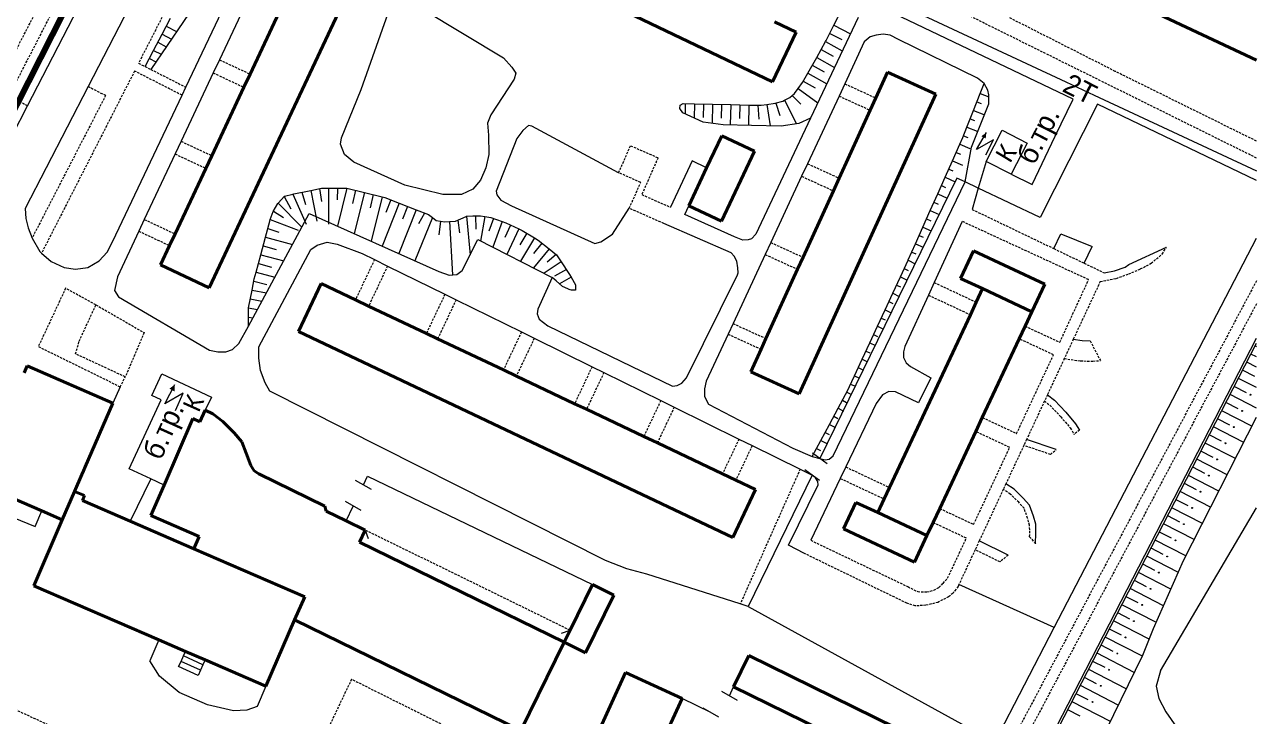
# Model space of a CAD drawing. Extents: x 1000 to 4000, y -5000 to -1000.
# Drawn here: x 2729 to 3000, y -2793.9 to -2641.8 of the extents above; entities that cross this region are included whole.
import ezdxf
from ezdxf.enums import TextEntityAlignment as Align

# ---------------------------------------------------------------- set-up
doc = ezdxf.new("R2010")
doc.units = 0
doc.header["$MEASUREMENT"] = 0
doc.linetypes.add('DASHED', pattern=[0.75, 0.5, -0.25])
for name, color, linetype in [('11', 7, 'CONTINUOUS'), ('16', 7, 'CONTINUOUS'), ('17', 7, 'CONTINUOUS'), ('18', 7, 'CONTINUOUS'), ('19', 7, 'CONTINUOUS'), ('24', 7, 'CONTINUOUS'), ('37', 7, 'CONTINUOUS'), ('40', 7, 'CONTINUOUS'), ('6', 7, 'CONTINUOUS'), ('7', 7, 'CONTINUOUS'), ('границы команд_1', 10, 'CONTINUOUS')]:
    doc.layers.add(name, color=color, linetype=linetype)
doc.styles.get("Standard").update_dxf_attribs({"font": 'txt', "height": 0.2})

msp = doc.modelspace()

# ---------------------------------------------------------------- linework, layer by layer
at = {"layer": '11', "color": 253, "linetype": 'Continuous', "lineweight": 0}
for p, q in [((2965.01, -2659.27), (2952.42, -2684.19)), ((3000, -2676), (2965.01, -2659.27)), ((2934.12, -2675.49), (2903.95, -2737.17)), ((2935.89, -2676.33), (2934.12, -2675.49)), ((2938.81, -2677.72), (2935.89, -2676.33)), ((2952.42, -2684.19), (2938.81, -2677.72)), ((2955.51, -2774.37), (3000, -2688.71)), ((2956.03, -2796.2), (3000, -2710.74)), ((2905.57, -2738.34), (2902.33, -2736)), ((2803.58, -2742.99), (2804.49, -2741.09)), ((2804.49, -2741.09), (2853.93, -2764.88)), ((2902.27, -2740.84), (2888.2, -2769.73)), ((2903.9, -2742.01), (2900.65, -2739.67)), ((2805.31, -2743.99), (2801.84, -2741.99)), ((2803.08, -2748.64), (2799.61, -2746.64)), ((2731.39, -2752.11), (2732.82, -2748.71)), ((2799.78, -2750.89), (2801.34, -2747.64)), ((2726.52, -2750.18), (2731.39, -2752.11)), ((2888.2, -2769.73), (2942.42, -2799.58)), ((2942.42, -2799.58), (2955.51, -2774.37)), ((2758.54, -2777.08), (2756.55, -2781.64)), ((2758.74, -2785.01), (2756.55, -2781.64)), ((2763.02, -2788.65), (2758.74, -2785.01)), ((2782.12, -2787.27), (2780.17, -2791.72)), ((2884.11, -2789.39), (2884.97, -2787.37)), ((2769.26, -2791.38), (2763.02, -2788.65)), ((2879.99, -2793.06), (2873.66, -2789.93)), ((2885.85, -2790.38), (2882.38, -2788.39)), ((2774.97, -2792.68), (2769.26, -2791.38)), ((2777.95, -2792.55), (2774.97, -2792.68)), ((2780.17, -2791.72), (2777.95, -2792.55)), ((2881.73, -2794.06), (2878.26, -2792.07))]:
    msp.add_line(p, q, dxfattribs=at)
at = {"layer": '16', "color": 253, "linetype": 'Continuous', "lineweight": 0}
for p, q in [((2938.42, -2669.18), (2940.59, -2665.49)), ((2940.51, -2671.83), (2944.05, -2664.96)), ((2944.05, -2664.96), (2949.55, -2667.8)), ((2942.13, -2667.1), (2938.42, -2669.18)), ((2940.43, -2670.42), (2942.13, -2667.1)), ((2949.55, -2667.8), (2946.01, -2674.67)), ((2946.01, -2674.67), (2940.51, -2671.83)), ((2756.99, -2723.3), (2759.21, -2718.57)), ((2759.21, -2718.57), (2770.12, -2723.66)), ((2759.91, -2725.14), (2762.09, -2720.91)), ((2763.9, -2722.8), (2759.91, -2725.14)), ((2762.23, -2726.6), (2763.9, -2722.8)), ((2752, -2739.45), (2759.09, -2724.28)), ((2759.09, -2724.28), (2756.99, -2723.3)), ((2770.12, -2723.66), (2768.78, -2726.54)), ((2756.78, -2741.68), (2752, -2739.45)), ((2759.7, -2743.05), (2756.78, -2741.68))]:
    msp.add_line(p, q, dxfattribs=at)
for points in [[(2940.59, -2665.49), (2940.43, -2666.81), (2939.48, -2666.29)], [(2762.09, -2720.91), (2762, -2722.44), (2760.9, -2721.82)]]:
    msp.add_solid(points, dxfattribs=at)
at = {"layer": '18', "color": 253, "linetype": 'Continuous', "lineweight": 0}
for p, q in [((2923.46, -2638.22), (2958.03, -2654.33)), ((2958.03, -2654.33), (2964.26, -2657.24)), ((2964.26, -2657.24), (3000, -2673.91))]:
    msp.add_line(p, q, dxfattribs=at)
at = {"layer": '24', "color": 253, "linetype": 'DASHED', "lineweight": 0}
for p, q in [((2725.55, -2657.51), (2747.44, -2615.12)), ((2769.48, -2620.15), (2754.11, -2650.22)), ((2722.77, -2655.86), (2736.29, -2629.68)), ((3000, -2671.09), (2923.19, -2633.05)), ((2968.94, -2652.03), (2945.56, -2640.18)), ((2771.88, -2649.47), (2778.63, -2652.64)), ((2753.23, -2651.95), (2732.77, -2691.99)), ((2763.66, -2657.28), (2753.23, -2651.95)), ((2754.11, -2650.22), (2755.56, -2650.96)), ((2755.56, -2650.96), (2756.8, -2651.59)), ((2756.8, -2651.59), (2764.49, -2655.52)), ((2770.51, -2652.36), (2777.27, -2655.54)), ((3000, -2667.37), (2968.94, -2652.03)), ((2909.43, -2654.76), (2916.24, -2657.87)), ((2729.67, -2659.63), (2725.55, -2657.51)), ((2746.86, -2657.32), (2730.69, -2688.68)), ((2743.02, -2655.34), (2746.86, -2657.32)), ((2908.17, -2657.45), (2915.01, -2660.57)), ((2763.45, -2667.4), (2770.22, -2670.58)), ((2859.7, -2674.32), (2862.32, -2668.38)), ((2862.32, -2668.38), (2868.36, -2671.04)), ((2762.13, -2670.19), (2768.91, -2673.37)), ((2868.36, -2671.04), (2864.79, -2679.13)), ((2901.24, -2672.34), (2908.2, -2675.52)), ((2864.55, -2676.46), (2859.7, -2674.32)), ((2862.04, -2682.14), (2864.55, -2676.46)), ((2899.95, -2675.11), (2906.93, -2678.3)), ((2864.79, -2679.13), (2871.07, -2681.9)), ((2869.63, -2685.49), (2862.04, -2682.14)), ((2755.36, -2684.6), (2762.14, -2687.78)), ((2937.46, -2682.39), (2955.43, -2691.02)), ((2754.15, -2687.17), (2760.94, -2690.36)), ((2963.08, -2697.84), (2935.28, -2685.04)), ((2893.16, -2689.68), (2900.26, -2692.92)), ((2891.93, -2692.31), (2899.05, -2695.56)), ((2955.43, -2691.02), (2962.09, -2694.22)), ((2976.83, -2694.22), (2979.27, -2692.21)), ((2979.27, -2692.21), (2980.2, -2690.66)), ((2806, -2693.43), (2801.81, -2702.27)), ((2808.87, -2694.85), (2804.7, -2703.64)), ((2962.09, -2694.22), (2966.52, -2696.35)), ((2971.91, -2696.59), (2974.45, -2695.49)), ((2974.45, -2695.49), (2976.83, -2694.22)), ((2929.1, -2698.47), (2938.36, -2702.8)), ((3000, -2698.1), (2945.25, -2801.08)), ((2956.74, -2711.6), (2963.08, -2697.84)), ((2965.63, -2698.26), (2959.71, -2710.95)), ((2965.63, -2698.26), (2969.19, -2697.56)), ((2969.19, -2697.56), (2971.91, -2696.59)), ((2738.04, -2699.74), (2732.07, -2712.54)), ((2744.73, -2703.38), (2738.04, -2699.74)), ((2821.49, -2701.06), (2817.41, -2709.66)), ((2741.03, -2711.37), (2744.73, -2703.38)), ((2744.73, -2703.38), (2755.31, -2709.49)), ((2823.95, -2702.27), (2819.89, -2710.84)), ((2927.82, -2701.24), (2937.07, -2705.56)), ((3000, -2703.17), (2944.93, -2806.75)), ((2884.86, -2707.5), (2892.1, -2710.8)), ((2949.09, -2708.07), (2956.74, -2711.6)), ((2740.25, -2714.16), (2741.03, -2711.37)), ((2755.31, -2709.49), (2751.16, -2719.23)), ((2838.32, -2709.35), (2834.36, -2717.7)), ((2841.14, -2710.74), (2837.2, -2719.05)), ((2883.77, -2709.84), (2891.03, -2713.15)), ((2955.35, -2714.37), (2947.8, -2710.83)), ((2959.71, -2710.95), (2957.73, -2715.2)), ((2963.41, -2711.26), (2965.67, -2715.64)), ((2732.07, -2712.54), (2750.05, -2721.4)), ((2751.16, -2719.23), (2740.25, -2714.16)), ((2947.24, -2731.68), (2955.35, -2714.37)), ((2853.86, -2717), (2850.01, -2725.12)), ((2957.73, -2715.2), (2954.02, -2723.14)), ((2957.73, -2715.2), (2961.28, -2715.71)), ((2961.28, -2715.71), (2964.03, -2715.76)), ((2964.03, -2715.76), (2965.67, -2715.64)), ((2750.05, -2721.4), (2751.16, -2719.23)), ((2856.46, -2718.28), (2852.63, -2726.36)), ((2868.97, -2724.44), (2865.23, -2732.33)), ((2953.38, -2724.52), (2949.42, -2733.01)), ((2954.02, -2723.14), (2953.38, -2724.52)), ((2953.38, -2724.52), (2954.53, -2725.46)), ((2954.53, -2725.46), (2956.95, -2728)), ((2871.93, -2725.9), (2868.21, -2733.75)), ((2939.69, -2728.15), (2947.24, -2731.68)), ((2956.95, -2728), (2959.03, -2730.44)), ((2959.03, -2730.44), (2959.93, -2731.86)), ((2961.09, -2730.92), (2959.93, -2731.86)), ((2886.17, -2732.91), (2882.55, -2740.54)), ((2945.71, -2734.74), (2938.24, -2731.24)), ((2949.42, -2733.01), (2948.82, -2734.3)), ((2889.08, -2734.34), (2885.48, -2741.93)), ((2937.79, -2751.67), (2945.71, -2734.74)), ((2948.82, -2734.3), (2944.89, -2742.73)), ((2954.69, -2736.28), (2948.82, -2734.3)), ((2954.69, -2736.28), (2955.96, -2735.22)), ((2909.66, -2739.04), (2919.28, -2743.55)), ((2899.62, -2739.53), (2886.44, -2769.17)), ((2908.45, -2741.56), (2918.09, -2746.07)), ((2944.3, -2743.97), (2939.02, -2755.3)), ((2944.89, -2742.73), (2944.3, -2743.97)), ((2945.85, -2745.01), (2944.3, -2743.97)), ((2947.7, -2746.8), (2945.85, -2745.01)), ((2948.87, -2748.13), (2947.7, -2746.8)), ((2930.32, -2748.17), (2937.79, -2751.67)), ((2949.66, -2750.3), (2948.87, -2748.13)), ((2936.18, -2754.7), (2928.86, -2751.27)), ((2950.08, -2751.84), (2949.66, -2750.3)), ((2950.14, -2753.58), (2950.08, -2751.84)), ((2901.96, -2755.17), (2923.31, -2765.36)), ((2932.07, -2763.47), (2936.18, -2754.7)), ((2939.02, -2755.3), (2938.11, -2757.25)), ((2950.1, -2754.37), (2950.14, -2753.58)), ((2950.1, -2754.37), (2951.4, -2755.92)), ((2923.12, -2769.01), (2900.57, -2758.07)), ((2938.11, -2757.25), (2934.55, -2764.88)), ((2943.58, -2759.92), (2938.11, -2757.25)), ((2945.39, -2758.41), (2943.58, -2759.92)), ((2931.06, -2764.64), (2932.07, -2763.47)), ((2923.31, -2765.36), (2925.48, -2766.46)), ((2927.49, -2766.53), (2929.05, -2766.14)), ((2929.05, -2766.14), (2930.15, -2765.55)), ((2930.15, -2765.55), (2931.06, -2764.64)), ((2934.35, -2765.31), (2933.25, -2766.8)), ((2934.55, -2764.88), (2934.35, -2765.31)), ((2925.48, -2766.46), (2927.49, -2766.53)), ((2929.94, -2768.81), (2927.28, -2769.46)), ((2932.28, -2767.58), (2929.94, -2768.81)), ((2933.25, -2766.8), (2932.28, -2767.58)), ((2924.94, -2769.59), (2923.12, -2769.01)), ((2927.28, -2769.46), (2924.94, -2769.59)), ((2714.59, -2786.7), (2743.96, -2800.18)), ((2800.93, -2785.74), (2781.29, -2827.12)), ((2823.92, -2797.21), (2800.93, -2785.74))]:
    msp.add_line(p, q, dxfattribs=at)
at = {"layer": '24', "color": 253, "linetype": 'Continuous', "lineweight": 0}
for p, q in [((2729.67, -2659.63), (2751.56, -2617.24)), ((2764.49, -2655.52), (2778.36, -2626.24)), ((2755.78, -2630.59), (2743.02, -2655.34)), ((2778.81, -2634.72), (2771.88, -2649.47)), ((2912.39, -2640.15), (2901.9, -2662.35)), ((2959.65, -2658.17), (2920.2, -2639.28)), ((2916.33, -2644.08), (2915.03, -2644.47)), ((2917.89, -2643.82), (2916.33, -2644.08)), ((2919.45, -2644.08), (2917.89, -2643.82)), ((2921.26, -2644.99), (2919.45, -2644.08)), ((2913.73, -2645.51), (2909.43, -2654.76)), ((2915.03, -2644.47), (2913.73, -2645.51)), ((2938.66, -2653.56), (2921.26, -2644.99)), ((2771.88, -2649.47), (2770.51, -2652.36)), ((2770.51, -2652.36), (2763.45, -2667.4)), ((2909.43, -2654.76), (2908.17, -2657.45)), ((2940.09, -2654.73), (2938.66, -2653.56)), ((2940.87, -2656.16), (2940.09, -2654.73)), ((2743.02, -2655.34), (2729.16, -2682.21)), ((2748.47, -2689.36), (2763.66, -2657.28)), ((2763.66, -2657.28), (2764.49, -2655.52)), ((2908.17, -2657.45), (2901.24, -2672.34)), ((2941.13, -2657.2), (2940.87, -2656.16)), ((2941.13, -2659.15), (2941.13, -2657.2)), ((2713.23, -2691.47), (2729.67, -2659.63)), ((2937.29, -2668.72), (2941.13, -2659.15)), ((2955.75, -2666.31), (2959.65, -2658.17)), ((2901.9, -2662.35), (2889.85, -2687.86)), ((2763.45, -2667.4), (2762.13, -2670.19)), ((2950.67, -2676.91), (2955.75, -2666.31)), ((2762.13, -2670.19), (2755.36, -2684.6)), ((2935.89, -2676.33), (2937.29, -2668.72)), ((2875.86, -2671.71), (2871.07, -2681.9)), ((2879.06, -2673.22), (2875.86, -2671.71)), ((2901.24, -2672.34), (2899.95, -2675.11)), ((2940.51, -2671.83), (2938.81, -2677.72)), ((2899.95, -2675.11), (2893.16, -2689.68)), ((2906.87, -2736.59), (2935.89, -2676.33)), ((2935.89, -2676.33), (2935.89, -2676.33)), ((2946.01, -2674.67), (2950.67, -2676.91)), ((2938.81, -2677.72), (2937.46, -2682.39)), ((2729.16, -2682.21), (2729.32, -2684.36)), ((2874.25, -2683.52), (2875.12, -2681.59)), ((2729.32, -2684.36), (2729.84, -2686.44)), ((2755.36, -2684.6), (2754.15, -2687.17)), ((2778.26, -2708.04), (2791.66, -2683.3)), ((2791.66, -2683.3), (2820.18, -2696.05)), ((2885.17, -2688.44), (2874.25, -2683.52)), ((2729.84, -2686.44), (2730.69, -2688.68)), ((2754.15, -2687.17), (2749.43, -2697.22)), ((2884.43, -2691.97), (2869.63, -2685.49)), ((2935.28, -2685.04), (2929.1, -2698.47)), ((2730.69, -2688.68), (2732.37, -2691.64)), ((2747.17, -2691.83), (2748.47, -2689.36)), ((2791.96, -2691.18), (2793.39, -2690.27)), ((2793.39, -2690.27), (2795.6, -2689.62)), ((2795.6, -2689.62), (2797.81, -2690.01)), ((2797.81, -2690.01), (2803.26, -2692.08)), ((2825.25, -2695.79), (2828.75, -2689.04)), ((2828.75, -2689.04), (2845.11, -2697.35)), ((2886.99, -2689.15), (2885.17, -2688.44)), ((2888.16, -2689.09), (2886.99, -2689.15)), ((2888.94, -2688.89), (2888.16, -2689.09)), ((2889.85, -2687.86), (2888.94, -2688.89)), ((2893.16, -2689.68), (2891.93, -2692.31)), ((2955.43, -2691.02), (2956.98, -2687.79)), ((2956.98, -2687.79), (2963.86, -2690.55)), ((2732.37, -2691.64), (2732.77, -2691.99)), ((2732.77, -2691.99), (2734.9, -2693.85)), ((2745.42, -2693.72), (2747.17, -2691.83)), ((2780.54, -2712.61), (2791.96, -2691.18)), ((2803.26, -2692.08), (2806, -2693.43)), ((2885.08, -2692.68), (2884.43, -2691.97)), ((2891.93, -2692.31), (2884.86, -2707.5)), ((2885.66, -2693.79), (2885.08, -2692.68)), ((2962.09, -2694.22), (2963.86, -2690.55)), ((2971.91, -2694.51), (2980.2, -2690.66)), ((2734.9, -2693.85), (2737.76, -2695.14)), ((2737.76, -2695.14), (2740.23, -2695.53)), ((2740.23, -2695.53), (2742.95, -2695.14)), ((2742.95, -2695.14), (2745.42, -2693.72)), ((2806, -2693.43), (2808.87, -2694.85)), ((2808.87, -2694.85), (2821.49, -2701.06)), ((2885.92, -2695.22), (2885.66, -2693.79)), ((2885.99, -2696.32), (2885.92, -2695.22)), ((2968.74, -2695.91), (2971.12, -2695.07)), ((2971.12, -2695.07), (2971.91, -2694.51)), ((2749.43, -2697.22), (2748.78, -2700.21)), ((2820.18, -2696.05), (2822.39, -2696.83)), ((2822.39, -2696.83), (2824.08, -2696.7)), ((2824.08, -2696.7), (2825.25, -2695.79)), ((2845.11, -2697.35), (2841.94, -2704.34)), ((2874.66, -2719.41), (2885.82, -2696.81)), ((2885.82, -2696.81), (2885.99, -2696.32)), ((2929.1, -2698.47), (2927.82, -2701.24)), ((2966.52, -2696.35), (2968.74, -2695.91)), ((2748.78, -2700.21), (2749.69, -2701.64)), ((2821.49, -2701.06), (2823.95, -2702.27)), ((2749.69, -2701.64), (2769.68, -2713.33)), ((2823.95, -2702.27), (2838.32, -2709.35)), ((2927.82, -2701.24), (2922.63, -2712.52)), ((2841.94, -2704.34), (2841.81, -2705.38)), ((2841.81, -2705.38), (2842.2, -2706.55)), ((2842.2, -2706.55), (2844.15, -2707.98)), ((2776.17, -2711.9), (2778.26, -2708.04)), ((2844.15, -2707.98), (2871.54, -2721.23)), ((2884.86, -2707.5), (2883.77, -2709.84)), ((2774.74, -2713.2), (2776.17, -2711.9)), ((2838.32, -2709.35), (2841.14, -2710.74)), ((2841.14, -2710.74), (2853.86, -2717)), ((2883.77, -2709.84), (2878.96, -2720.16)), ((2959.71, -2710.95), (2961.64, -2711.22)), ((2961.64, -2711.22), (2963.41, -2711.26)), ((2769.68, -2713.33), (2771.5, -2713.72)), ((2771.5, -2713.72), (2773.32, -2713.72)), ((2773.32, -2713.72), (2774.74, -2713.2)), ((2780.54, -2715.08), (2780.54, -2712.61)), ((2922.63, -2712.52), (2922.37, -2713.69)), ((2922.37, -2713.69), (2922.37, -2714.93)), ((2780.93, -2717.81), (2780.54, -2715.08)), ((2853.86, -2717), (2856.46, -2718.28)), ((2922.37, -2714.93), (2922.95, -2716.16)), ((2922.95, -2716.16), (2923.93, -2716.94)), ((2923.93, -2716.94), (2928.4, -2719.41)), ((2781.97, -2720.54), (2780.93, -2717.81)), ((2856.46, -2718.28), (2868.97, -2724.44)), ((2873.62, -2720.58), (2874.66, -2719.41)), ((2878.96, -2720.16), (2878.57, -2721.85)), ((2928.4, -2719.41), (2925.68, -2724.93)), ((2750.05, -2721.4), (2748.42, -2724.97)), ((2783.01, -2722.36), (2781.97, -2720.54)), ((2856.82, -2759.6), (2783.01, -2722.36)), ((2871.54, -2721.23), (2872.58, -2721.1)), ((2872.58, -2721.1), (2873.62, -2720.58)), ((2878.57, -2721.85), (2878.57, -2723.54)), ((2919.12, -2722.46), (2917.76, -2723.18)), ((2920.61, -2722.53), (2919.12, -2722.46)), ((2925.68, -2724.93), (2920.61, -2722.53)), ((2868.97, -2724.44), (2871.93, -2725.9)), ((2878.57, -2723.54), (2879.48, -2725.23)), ((2879.48, -2725.23), (2898.04, -2734.91)), ((2916.33, -2725.06), (2909.66, -2739.04)), ((2917.76, -2723.18), (2916.33, -2725.06)), ((2954.02, -2723.14), (2955.54, -2724.37)), ((2955.54, -2724.37), (2958.05, -2727.01)), ((2871.93, -2725.9), (2886.17, -2732.91)), ((2958.05, -2727.01), (2960.22, -2729.55)), ((2960.22, -2729.55), (2961.09, -2730.92)), ((2886.17, -2732.91), (2889.08, -2734.34)), ((2955.96, -2735.22), (2949.42, -2733.01)), ((2889.08, -2734.34), (2899.62, -2739.53)), ((2898.04, -2734.91), (2902.29, -2736.7)), ((2902.29, -2736.7), (2903.95, -2737.17)), ((2903.95, -2737.17), (2905.11, -2737.49)), ((2905.11, -2737.49), (2906.02, -2737.3)), ((2906.02, -2737.3), (2906.87, -2736.59)), ((2909.66, -2739.04), (2908.45, -2741.56)), ((2756.78, -2741.68), (2752.28, -2750.99)), ((2899.62, -2739.53), (2902.27, -2740.84)), ((2908.45, -2741.56), (2901.96, -2755.17)), ((2902.97, -2741.45), (2902.27, -2740.84)), ((2903.49, -2742.22), (2902.97, -2741.45)), ((2897.07, -2756.26), (2903.56, -2742.94)), ((2903.56, -2742.94), (2903.49, -2742.22)), ((2946.71, -2743.95), (2944.89, -2742.73)), ((2948.69, -2745.87), (2946.71, -2743.95)), ((2950.05, -2747.42), (2948.69, -2745.87)), ((2950.95, -2749.89), (2950.05, -2747.42)), ((2951.43, -2751.63), (2950.95, -2749.89)), ((2951.49, -2753.59), (2951.43, -2751.63)), ((2945.39, -2758.41), (2939.02, -2755.3)), ((2951.4, -2755.92), (2951.49, -2753.59)), ((2900.57, -2758.07), (2897.07, -2756.26)), ((2861.49, -2761.42), (2856.82, -2759.6)), ((2865.91, -2762.59), (2861.49, -2761.42)), ((2886.44, -2769.17), (2865.91, -2762.59)), ((2888.2, -2769.73), (2886.44, -2769.17))]:
    msp.add_line(p, q, dxfattribs=at)
at = {"layer": '37', "color": 253, "linetype": 'Continuous', "lineweight": 0}
for p, q in [((2768.47, -2634.39), (2756.8, -2651.59)), ((2907.03, -2641.9), (2908.83, -2638.32)), ((2759.27, -2643.87), (2761.12, -2640.32)), ((2757.41, -2647.41), (2759.27, -2643.87)), ((2759.27, -2643.87), (2761.31, -2644.94)), ((2760.19, -2642.1), (2762.44, -2643.27)), ((2905.33, -2645.27), (2907.03, -2641.9)), ((2906.13, -2643.68), (2908.81, -2645.03)), ((2907.03, -2641.9), (2910.69, -2643.74)), ((2758.34, -2645.64), (2760.18, -2646.61)), ((2903.26, -2648.95), (2905.22, -2645.46)), ((2905.22, -2645.46), (2905.33, -2645.27)), ((2905.22, -2645.46), (2908.9, -2647.53)), ((2755.56, -2650.96), (2757.41, -2647.41)), ((2756.48, -2649.18), (2757.92, -2649.94)), ((2757.41, -2647.41), (2759.05, -2648.27)), ((2901.3, -2652.43), (2903.26, -2648.95)), ((2903.26, -2648.95), (2907.18, -2651.16)), ((2904.24, -2647.21), (2906.86, -2648.68)), ((2900.14, -2654.49), (2901.3, -2652.43)), ((2901.3, -2652.43), (2905.47, -2654.78)), ((2902.28, -2650.69), (2904.89, -2652.16)), ((2899.17, -2655.82), (2900.14, -2654.49)), ((2900.32, -2654.18), (2902.93, -2655.65)), ((2939.24, -2656.89), (2940.09, -2654.73)), ((2896.2, -2658.38), (2897.35, -2657.81)), ((2897.35, -2657.81), (2898.39, -2656.9)), ((2897.87, -2657.34), (2899.74, -2659.28)), ((2898.39, -2656.9), (2899.17, -2655.82)), ((2899.17, -2655.82), (2903.49, -2658.97)), ((2937.78, -2660.61), (2939.24, -2656.89)), ((2939.24, -2656.89), (2941.13, -2657.63)), ((2873.13, -2660.21), (2873.2, -2659.43)), ((2873.85, -2661.12), (2873.13, -2660.21)), ((2873.2, -2659.43), (2873.91, -2659.11)), ((2873.91, -2659.11), (2876.35, -2659.16)), ((2874.35, -2659.11), (2874.3, -2661.33)), ((2876.35, -2659.16), (2876.28, -2662.26)), ((2876.35, -2659.16), (2880.34, -2659.25)), ((2878.35, -2659.21), (2878.28, -2662.2)), ((2880.34, -2659.25), (2880.25, -2663.46)), ((2880.34, -2659.25), (2884.34, -2659.34)), ((2882.34, -2659.3), (2882.28, -2662.3)), ((2884.34, -2659.34), (2884.24, -2663.82)), ((2884.34, -2659.34), (2888.34, -2659.43)), ((2886.34, -2659.39), (2886.28, -2662.39)), ((2888.34, -2659.43), (2888.24, -2663.9)), ((2888.34, -2659.43), (2891.05, -2659.49)), ((2890.33, -2659.48), (2890.53, -2662.55)), ((2891.05, -2659.49), (2892.33, -2659.3)), ((2892.33, -2659.3), (2894.1, -2659.04)), ((2892.33, -2659.3), (2893.03, -2664.03)), ((2894.1, -2659.04), (2895.79, -2658.59)), ((2894.28, -2659.01), (2895.17, -2661.76)), ((2895.79, -2658.59), (2896.2, -2658.38)), ((2896.2, -2658.38), (2898.81, -2663.6)), ((2938.51, -2658.75), (2939.44, -2659.12)), ((2878.26, -2663.2), (2873.85, -2661.12)), ((2882.68, -2663.78), (2878.26, -2663.2)), ((2901.9, -2662.35), (2899.36, -2663.52)), ((2936.31, -2664.33), (2937.78, -2660.61)), ((2937.05, -2662.47), (2937.97, -2662.84)), ((2937.78, -2660.61), (2940.01, -2661.49)), ((2888.91, -2663.91), (2882.68, -2663.78)), ((2895.47, -2664.11), (2888.91, -2663.91)), ((2899.36, -2663.52), (2895.47, -2664.11)), ((2935.44, -2666.55), (2936.31, -2664.33)), ((2936.31, -2664.33), (2938.55, -2665.21)), ((2933.15, -2671.68), (2934.78, -2668.03)), ((2934.78, -2668.03), (2935.44, -2666.55)), ((2934.78, -2668.03), (2936.97, -2669.01)), ((2935.58, -2666.2), (2936.51, -2666.56)), ((2933.96, -2669.85), (2934.88, -2670.26)), ((2931.51, -2675.33), (2933.15, -2671.68)), ((2932.33, -2673.51), (2933.24, -2673.91)), ((2933.15, -2671.68), (2935.34, -2672.66)), ((2929.88, -2678.98), (2931.51, -2675.33)), ((2931.51, -2675.33), (2933.7, -2676.31)), ((2784.78, -2681.04), (2786.18, -2679.51)), ((2786.11, -2679.52), (2787.6, -2682.24)), ((2786.18, -2679.51), (2788.05, -2679.04)), ((2788.05, -2679.04), (2788.26, -2678.99)), ((2788.05, -2679.04), (2790.99, -2685.64)), ((2788.26, -2678.99), (2791.96, -2678.2)), ((2790, -2678.61), (2790.83, -2681.32)), ((2791.96, -2678.2), (2794.36, -2677.69)), ((2791.96, -2678.2), (2793.3, -2684.99)), ((2793.91, -2677.78), (2794.36, -2680.63)), ((2794.36, -2677.69), (2795.91, -2677.69)), ((2795.91, -2677.69), (2795.91, -2685.66)), ((2795.91, -2677.69), (2799.81, -2677.69)), ((2797.85, -2677.69), (2797.75, -2680.31)), ((2799.9, -2677.71), (2797.84, -2686.06)), ((2799.81, -2677.69), (2799.9, -2677.71)), ((2799.9, -2677.71), (2803.79, -2678.66)), ((2801.84, -2678.19), (2801.13, -2681.1)), ((2803.79, -2678.66), (2801.56, -2687.72)), ((2803.79, -2678.66), (2807.67, -2679.62)), ((2805.73, -2679.14), (2805.01, -2682.06)), ((2928.25, -2682.63), (2929.88, -2678.98)), ((2929.88, -2678.98), (2931.96, -2679.91)), ((2930.7, -2677.16), (2931.61, -2677.57)), ((2783.72, -2682.88), (2784.75, -2681.06)), ((2784.75, -2681.06), (2784.78, -2681.04)), ((2784.78, -2681.04), (2789.97, -2686.23)), ((2807.67, -2679.62), (2805.27, -2689.38)), ((2807.67, -2679.62), (2808.25, -2679.76)), ((2811.42, -2681.01), (2807.71, -2690.47)), ((2808.25, -2679.76), (2811.42, -2681.01)), ((2809.56, -2680.28), (2808.46, -2683.07)), ((2811.42, -2681.01), (2815.14, -2682.47)), ((2813.28, -2681.74), (2812.18, -2684.53)), ((2929.06, -2680.81), (2929.98, -2681.22)), ((2782.94, -2684.96), (2783.06, -2684.63)), ((2783.06, -2684.63), (2783.72, -2682.88)), ((2783.06, -2684.63), (2789.22, -2686.93)), ((2783.76, -2682.81), (2786, -2684.18)), ((2815.14, -2682.47), (2811.36, -2692.11)), ((2818.72, -2684.19), (2814.88, -2693.68)), ((2815.14, -2682.47), (2817.86, -2683.53)), ((2816.97, -2683.18), (2815.68, -2685.53)), ((2817.86, -2683.53), (2818.72, -2684.19)), ((2818.72, -2684.19), (2819.55, -2684.83)), ((2819.55, -2684.83), (2821.5, -2685.09)), ((2823.83, -2684.96), (2826.17, -2683.92)), ((2824.32, -2684.74), (2824.69, -2687.57)), ((2826.17, -2683.92), (2826.26, -2683.91)), ((2826.26, -2683.91), (2827.6, -2683.79)), ((2826.26, -2683.91), (2827.03, -2692.36)), ((2827.6, -2683.79), (2829.28, -2683.79)), ((2828.24, -2683.79), (2828.29, -2686.71)), ((2829.28, -2683.79), (2830.24, -2683.95)), ((2830.24, -2683.95), (2829.34, -2689.34)), ((2830.24, -2683.95), (2831.62, -2684.18)), ((2832.18, -2684.38), (2831.17, -2687.21)), ((2831.62, -2684.18), (2834.07, -2685.06)), ((2926.61, -2686.28), (2928.25, -2682.63)), ((2927.43, -2684.46), (2928.34, -2684.87)), ((2928.25, -2682.63), (2930.21, -2683.51)), ((2782, -2688.49), (2782.94, -2684.96)), ((2782.51, -2686.56), (2784.97, -2687.36)), ((2820.51, -2684.96), (2820.14, -2687.95)), ((2821.5, -2685.09), (2822.48, -2685.04)), ((2822.48, -2685.04), (2823.83, -2684.96)), ((2822.48, -2685.04), (2823.13, -2696.78)), ((2834.07, -2685.06), (2832.03, -2690.71)), ((2834.07, -2685.06), (2834.87, -2685.35)), ((2835.91, -2685.83), (2834.64, -2688.55)), ((2834.87, -2685.35), (2837.72, -2686.68)), ((2837.72, -2686.68), (2835.12, -2692.28)), ((2837.72, -2686.68), (2838.5, -2687.04)), ((2839.48, -2687.62), (2837.95, -2690.2)), ((2838.5, -2687.04), (2841.2, -2688.64)), ((2924.98, -2689.94), (2926.61, -2686.28)), ((2926.61, -2686.28), (2928.45, -2687.11)), ((2780.98, -2692.35), (2782, -2688.49)), ((2782, -2688.49), (2787.99, -2690.08)), ((2841.2, -2688.64), (2838.14, -2693.81)), ((2842.84, -2689.79), (2840.95, -2692.12)), ((2841.2, -2688.64), (2842.01, -2689.12)), ((2842.01, -2689.12), (2844.39, -2691.04)), ((2923.39, -2693.5), (2924.98, -2689.94)), ((2924.98, -2689.94), (2926.7, -2690.71)), ((2925.8, -2688.11), (2926.71, -2688.52)), ((2779.95, -2696.22), (2780.98, -2692.35)), ((2780.98, -2692.35), (2786.03, -2693.69)), ((2781.49, -2690.42), (2784.39, -2691.19)), ((2844.39, -2691.04), (2840.99, -2695.26)), ((2845.97, -2692.28), (2843.97, -2694.03)), ((2844.39, -2691.04), (2846.03, -2692.37)), ((2846.03, -2692.37), (2847.07, -2693.95)), ((2924.16, -2691.76), (2925.08, -2692.17)), ((2780.46, -2694.29), (2783.36, -2695.06)), ((2847.07, -2693.95), (2843.29, -2696.43)), ((2848.22, -2695.59), (2845.62, -2697.09)), ((2847.07, -2693.95), (2848.76, -2696.52)), ((2921.66, -2697.22), (2923.35, -2693.59)), ((2922.5, -2695.4), (2923.41, -2695.82)), ((2923.35, -2693.59), (2923.39, -2693.5)), ((2923.35, -2693.59), (2924.94, -2694.33)), ((2779.08, -2700.12), (2779.56, -2697.69)), ((2779.44, -2698.15), (2782.34, -2698.92)), ((2779.56, -2697.69), (2779.95, -2696.22)), ((2779.95, -2696.22), (2784.07, -2697.31)), ((2845.94, -2698.11), (2845.11, -2697.35)), ((2847.33, -2699.38), (2845.94, -2698.11)), ((2849.22, -2697.32), (2846.68, -2698.79)), ((2848.76, -2696.52), (2849.22, -2697.32)), ((2849.22, -2697.32), (2850.19, -2698.99)), ((2919.98, -2700.84), (2921.66, -2697.22)), ((2921.66, -2697.22), (2923.19, -2697.92)), ((2778.29, -2704.04), (2779.08, -2700.12)), ((2779.08, -2700.12), (2782.21, -2700.75)), ((2849.15, -2700.16), (2847.33, -2699.38)), ((2850.19, -2700.16), (2849.29, -2700.16)), ((2850.19, -2698.99), (2850.19, -2700.16)), ((2918.29, -2704.47), (2919.98, -2700.84)), ((2919.98, -2700.84), (2921.43, -2701.52)), ((2920.82, -2699.03), (2921.73, -2699.45)), ((2778.68, -2702.08), (2781.22, -2702.59)), ((2919.13, -2702.66), (2920.04, -2703.08)), ((2778.26, -2704.19), (2778.29, -2704.04)), ((2778.26, -2708.04), (2778.26, -2704.19)), ((2778.26, -2706.08), (2779.22, -2706.27)), ((2778.29, -2704.04), (2780.22, -2704.43)), ((2916.61, -2708.1), (2918.29, -2704.47)), ((2917.45, -2706.28), (2918.36, -2706.7)), ((2918.29, -2704.47), (2919.68, -2705.12)), ((2914.92, -2711.72), (2916.61, -2708.1)), ((2916.61, -2708.1), (2917.93, -2708.71)), ((2913.24, -2715.35), (2914.92, -2711.72)), ((2914.92, -2711.72), (2916.18, -2712.31)), ((2915.76, -2709.91), (2916.67, -2710.33)), ((2956.48, -2796.42), (3000, -2711.83)), ((2914.08, -2713.54), (2914.98, -2713.96)), ((3000, -2714.84), (2998.77, -2714.21)), ((3000, -2712.6), (2999.69, -2712.43)), ((2911.55, -2718.98), (2913.24, -2715.35)), ((2912.39, -2717.17), (2913.3, -2717.59)), ((2913.24, -2715.35), (2914.42, -2715.91)), ((3000, -2717.09), (2997.86, -2715.99)), ((2909.86, -2722.61), (2911.55, -2718.98)), ((2911.55, -2718.98), (2912.67, -2719.5)), ((3000, -2721.59), (2996.03, -2719.55)), ((2999.61, -2719.14), (2996.94, -2717.77)), ((2909.62, -2723.12), (2909.86, -2722.61)), ((2909.86, -2722.61), (2910.92, -2723.1)), ((2910.71, -2720.79), (2911.61, -2721.22)), ((2997.78, -2722.7), (2995.11, -2721.33)), ((2907.99, -2726.14), (2909.62, -2723.12)), ((2908.94, -2724.38), (2909.82, -2724.86)), ((2995.95, -2726.26), (2993.28, -2724.89)), ((3000, -2726.09), (2994.2, -2723.11)), ((2906.09, -2729.66), (2907.99, -2726.14)), ((2907.04, -2727.9), (2907.92, -2728.38)), ((2907.99, -2726.14), (2909.14, -2726.76)), ((2983.97, -2759.58), (3000, -2728.12)), ((2999, -2730.08), (2992.37, -2726.66)), ((2904.19, -2733.18), (2906.09, -2729.66)), ((2906.09, -2729.66), (2907.38, -2730.36)), ((2997.19, -2733.64), (2990.54, -2730.22)), ((2994.12, -2729.81), (2991.45, -2728.44)), ((2902.29, -2736.7), (2904.19, -2733.18)), ((2904.19, -2733.18), (2905.63, -2733.96)), ((2905.14, -2731.42), (2906.02, -2731.9)), ((2992.29, -2733.37), (2989.62, -2732)), ((2903.24, -2734.94), (2904.12, -2735.42)), ((2990.46, -2736.93), (2987.79, -2735.56)), ((2995.37, -2737.2), (2988.71, -2733.78)), ((2988.63, -2740.49), (2985.97, -2739.11)), ((2993.56, -2740.77), (2986.88, -2737.33)), ((2991.74, -2744.33), (2985.05, -2740.89)), ((2989.92, -2747.9), (2983.22, -2744.45)), ((2986.8, -2744.04), (2984.14, -2742.67)), ((2984.97, -2747.6), (2982.3, -2746.23)), ((2983.14, -2751.16), (2980.47, -2749.78)), ((2988.11, -2751.46), (2981.39, -2748.01)), ((2986.29, -2755.02), (2979.56, -2751.56)), ((2984.47, -2758.59), (2977.73, -2755.12)), ((2981.31, -2754.71), (2978.64, -2753.34)), ((2979.48, -2758.27), (2976.82, -2756.9)), ((2977.65, -2761.83), (2974.99, -2760.45)), ((2982.81, -2762.23), (2975.9, -2758.68)), ((2977.38, -2774.56), (2983.97, -2759.58)), ((2981.19, -2765.9), (2974.07, -2762.23)), ((2979.58, -2769.57), (2972.24, -2765.79)), ((2975.82, -2765.38), (2973.16, -2764.01)), ((2973.99, -2768.94), (2971.33, -2767.57)), ((2972.16, -2772.5), (2969.5, -2771.12)), ((2977.97, -2773.23), (2970.41, -2769.35)), ((2976.41, -2776.93), (2968.58, -2772.9)), ((2974.9, -2780.65), (2966.75, -2776.46)), ((2970.33, -2776.05), (2967.67, -2774.68)), ((2974.99, -2780.43), (2977.38, -2774.56)), ((2968.51, -2779.61), (2965.84, -2778.24)), ((2966.68, -2783.17), (2964.01, -2781.8)), ((2973.13, -2784.24), (2964.92, -2780.02)), ((2965.12, -2800.62), (2974.99, -2780.43)), ((2971.37, -2787.83), (2963.09, -2783.57)), ((2969.61, -2791.43), (2961.26, -2787.13)), ((2964.84, -2786.72), (2962.18, -2785.35)), ((2963.01, -2790.28), (2960.35, -2788.91)), ((2961.18, -2793.84), (2958.52, -2792.47)), ((2967.86, -2795.02), (2959.43, -2790.69))]:
    msp.add_line(p, q, dxfattribs=at)
for centre in [(2998.66, -2723.15), (2996.83, -2726.71), (2995, -2730.27), (2993.17, -2733.82), (2991.34, -2737.38), (2989.51, -2740.94), (2987.68, -2744.49), (2985.85, -2748.05), (2984.02, -2751.61), (2982.19, -2755.17), (2980.36, -2758.72), (2978.53, -2762.28), (2976.7, -2765.84), (2974.87, -2769.39), (2973.04, -2772.95), (2971.21, -2776.51), (2969.39, -2780.06), (2967.56, -2783.62), (2965.73, -2787.18), (2963.9, -2790.73)]:
    msp.add_circle(centre, 0.1, dxfattribs=at)
at = {"layer": '40', "color": 253, "linetype": 'Continuous', "lineweight": 0}
for p, q in [((2816.73, -2638.4), (2834.39, -2649.05)), ((2803.03, -2656), (2809, -2639.24)), ((2834.39, -2649.05), (2836.2, -2651.13)), ((2836.2, -2651.13), (2837.11, -2652.43)), ((2837.11, -2652.43), (2836.72, -2653.73)), ((2836.72, -2653.73), (2831.62, -2661.57)), ((2798.74, -2666.66), (2803.03, -2656)), ((2831.62, -2661.57), (2830.85, -2663.39)), ((2830.85, -2663.39), (2831.04, -2666.05)), ((2838.63, -2665.06), (2837.33, -2666.82)), ((2839.86, -2663.96), (2838.63, -2665.06)), ((2840.64, -2664.09), (2839.86, -2663.96)), ((2859.7, -2674.32), (2840.64, -2664.09)), ((2798.55, -2668.02), (2798.74, -2666.66)), ((2799.39, -2670.29), (2798.55, -2668.02)), ((2831.04, -2666.05), (2831.17, -2670.34)), ((2837.33, -2666.82), (2832.79, -2678.38)), ((2801.47, -2671.98), (2799.39, -2670.29)), ((2831.17, -2670.34), (2830.52, -2673.26)), ((2812.7, -2677.04), (2801.47, -2671.98)), ((2830.52, -2673.26), (2829.29, -2675.99)), ((2829.29, -2675.99), (2827.6, -2677.94)), ((2821.04, -2679.11), (2812.7, -2677.04)), ((2825.13, -2679.11), (2821.04, -2679.11)), ((2827.6, -2677.94), (2825.13, -2679.11)), ((2832.79, -2678.38), (2832.92, -2679.22)), ((2832.92, -2679.22), (2833.76, -2680.33)), ((2833.76, -2680.33), (2836.16, -2681.63)), ((2836.16, -2681.63), (2854.47, -2689.88)), ((2858.36, -2687.8), (2862.04, -2682.14)), ((2854.47, -2689.88), (2855.77, -2689.55)), ((2855.77, -2689.55), (2858.36, -2687.8)), ((2978.85, -2783.91), (3000, -2748.05)), ((2955.51, -2774.37), (2934.55, -2764.88)), ((2978.85, -2783.91), (2977.94, -2787.27)), ((2977.94, -2787.27), (2978.5, -2789.93)), ((2978.5, -2789.93), (2980.04, -2792.88)), ((2980.04, -2792.88), (2982.42, -2796.24))]:
    msp.add_line(p, q, dxfattribs=at)
at = {"layer": '6', "color": 253, "linetype": 'Continuous', "lineweight": 40}
for p, q in [((2893.53, -2654.35), (2799.06, -2609.05)), ((3000, -2649.6), (2960.4, -2630.91)), ((2769.66, -2699.64), (2799.79, -2635.44)), ((2785.56, -2637.88), (2778.63, -2652.64)), ((2894.01, -2641.1), (2898.78, -2643.39)), ((2898.78, -2643.39), (2893.53, -2654.35)), ((2916.24, -2657.87), (2918.83, -2652.19)), ((2918.83, -2652.19), (2929.48, -2657.05)), ((2778.63, -2652.64), (2777.27, -2655.54)), ((2777.27, -2655.54), (2770.22, -2670.58)), ((2929.48, -2657.05), (2899.41, -2722.97)), ((2908.2, -2675.52), (2915.01, -2660.57)), ((2915.01, -2660.57), (2916.24, -2657.87)), ((2882.37, -2666.19), (2879.06, -2673.22)), ((2889.55, -2669.57), (2882.37, -2666.19)), ((2770.22, -2670.58), (2768.91, -2673.37)), ((2882.3, -2684.97), (2889.55, -2669.57)), ((2768.91, -2673.37), (2762.14, -2687.78)), ((2879.06, -2673.22), (2875.12, -2681.59)), ((2906.93, -2678.3), (2908.2, -2675.52)), ((2900.26, -2692.92), (2906.93, -2678.3)), ((2875.12, -2681.59), (2882.3, -2684.97)), ((2760.94, -2690.36), (2758.94, -2694.61)), ((2762.14, -2687.78), (2760.94, -2690.36)), ((2899.05, -2695.56), (2900.26, -2692.92)), ((2934.92, -2697.56), (2937.75, -2691.51)), ((2937.75, -2691.51), (2953.41, -2698.84)), ((2758.94, -2694.61), (2769.66, -2699.64)), ((2892.1, -2710.8), (2899.05, -2695.56)), ((2939.75, -2699.82), (2934.92, -2697.56)), ((2794.27, -2698.69), (2789.28, -2709.22)), ((2801.81, -2702.27), (2794.27, -2698.69)), ((2938.36, -2702.8), (2939.75, -2699.82)), ((2950.58, -2704.89), (2939.75, -2699.82)), ((2953.41, -2698.84), (2950.58, -2704.89)), ((2804.7, -2703.64), (2801.81, -2702.27)), ((2817.41, -2709.66), (2804.7, -2703.64)), ((2937.07, -2705.56), (2938.36, -2702.8)), ((2919.28, -2743.55), (2937.07, -2705.56)), ((2950.58, -2704.89), (2949.09, -2708.07)), ((2789.28, -2709.22), (2884.84, -2754.52)), ((2949.09, -2708.07), (2947.8, -2710.83)), ((2819.89, -2710.84), (2817.41, -2709.66)), ((2834.36, -2717.7), (2819.89, -2710.84)), ((2891.03, -2713.15), (2892.1, -2710.8)), ((2947.8, -2710.83), (2939.69, -2728.15)), ((2888.76, -2718.12), (2891.03, -2713.15)), ((2729.56, -2716.82), (2728.91, -2718.33)), ((2748.42, -2724.97), (2729.56, -2716.82)), ((2837.2, -2719.05), (2834.36, -2717.7)), ((2850.01, -2725.12), (2837.2, -2719.05)), ((2899.41, -2722.97), (2888.76, -2718.12)), ((2742.34, -2739.04), (2748.42, -2724.97)), ((2852.63, -2726.36), (2850.01, -2725.12)), ((2767.59, -2729.11), (2768.78, -2726.54)), ((2768.78, -2726.54), (2770.47, -2727.38)), ((2770.47, -2727.38), (2772.67, -2729.01)), ((2865.23, -2732.33), (2852.63, -2726.36)), ((2939.69, -2728.15), (2938.24, -2731.24)), ((2759.7, -2743.05), (2766.03, -2728.39)), ((2766.03, -2728.39), (2767.59, -2729.11)), ((2772.67, -2729.01), (2775.14, -2731.54)), ((2775.14, -2731.54), (2776.83, -2733.49)), ((2776.83, -2733.49), (2777.8, -2736.02)), ((2868.21, -2733.75), (2865.23, -2732.33)), ((2938.24, -2731.24), (2930.32, -2748.17)), ((2777.8, -2736.02), (2778.78, -2738.75)), ((2882.55, -2740.54), (2868.21, -2733.75)), ((2741.99, -2739.85), (2742.34, -2739.04)), ((2778.78, -2738.75), (2779.55, -2739.92)), ((2740.03, -2744.4), (2741.64, -2740.68)), ((2741.64, -2740.68), (2741.99, -2739.85)), ((2779.55, -2739.92), (2780.59, -2740.57)), ((2780.59, -2740.57), (2795.07, -2747.65)), ((2885.48, -2741.93), (2882.55, -2740.54)), ((2720.84, -2743.53), (2732.82, -2748.71)), ((2737.32, -2750.66), (2740.03, -2744.4)), ((2742.2, -2745.34), (2740.03, -2744.4)), ((2756.82, -2749.71), (2759.7, -2743.05)), ((2884.84, -2754.52), (2889.83, -2744)), ((2889.83, -2744), (2885.48, -2741.93)), ((2918.09, -2746.07), (2919.28, -2743.55)), ((2741.74, -2746.43), (2742.2, -2745.34)), ((2752.28, -2750.99), (2741.74, -2746.43)), ((2909.15, -2752.65), (2911.88, -2746.82)), ((2911.88, -2746.82), (2916.69, -2749.07)), ((2916.69, -2749.07), (2918.09, -2746.07)), ((2732.82, -2748.71), (2737.32, -2750.66)), ((2767.44, -2754.3), (2756.82, -2749.71)), ((2795.07, -2747.65), (2795.33, -2748.75)), ((2795.33, -2748.75), (2799.78, -2750.89)), ((2927.52, -2754.14), (2916.69, -2749.07)), ((2930.32, -2748.17), (2928.86, -2751.27)), ((2737.32, -2750.66), (2731.04, -2765.19)), ((2766.26, -2757.03), (2752.28, -2750.99)), ((2799.78, -2750.89), (2803.96, -2752.91)), ((2924.79, -2759.97), (2909.15, -2752.65)), ((2928.86, -2751.27), (2927.52, -2754.14)), ((2766.26, -2757.03), (2767.44, -2754.3)), ((2803.96, -2752.91), (2802.67, -2755.54)), ((2927.52, -2754.14), (2924.79, -2759.97)), ((2790.64, -2767.57), (2766.26, -2757.03)), ((2847.71, -2777.59), (2802.67, -2755.54)), ((2731.04, -2765.19), (2758.54, -2777.08)), ((2849, -2774.96), (2853.93, -2764.88)), ((2853.93, -2764.88), (2858.66, -2767.2)), ((2788.43, -2772.67), (2790.64, -2767.57)), ((2858.66, -2767.2), (2852.43, -2779.9)), ((2782.12, -2787.27), (2788.43, -2772.67)), ((2788.43, -2772.67), (2838.2, -2797.03)), ((2847.71, -2777.59), (2849, -2774.96)), ((2758.54, -2777.08), (2764.42, -2779.62)), ((2764.42, -2779.62), (2768.74, -2781.49)), ((2838.2, -2797.03), (2847.71, -2777.59)), ((2852.43, -2779.9), (2847.71, -2777.59)), ((2768.74, -2781.49), (2782.12, -2787.27)), ((2884.97, -2787.37), (2888.34, -2780.52)), ((2888.34, -2780.52), (2920.67, -2796.38)), ((2852.22, -2803.9), (2861.21, -2784.24)), ((2861.21, -2784.24), (2873.66, -2789.93)), ((2917.31, -2803.24), (2884.97, -2787.37)), ((2873.66, -2789.93), (2864.67, -2809.59))]:
    msp.add_line(p, q, dxfattribs=at)
at = {"layer": '7', "color": 253, "linetype": 'Continuous', "lineweight": 0}
for p, q in [((2803.96, -2752.91), (2804.61, -2754.8)), ((2847.11, -2775.61), (2849, -2774.96)), ((2763.97, -2780.61), (2764.42, -2779.62)), ((2762.92, -2782.93), (2763.44, -2781.79)), ((2763.44, -2781.79), (2763.97, -2780.61)), ((2767.72, -2783.74), (2763.44, -2781.79)), ((2768.26, -2782.55), (2763.97, -2780.61)), ((2768.74, -2781.49), (2768.26, -2782.55)), ((2767.2, -2784.88), (2762.92, -2782.93)), ((2767.72, -2783.74), (2767.2, -2784.88)), ((2768.26, -2782.55), (2767.72, -2783.74))]:
    msp.add_line(p, q, dxfattribs=at)
at = {"layer": '7', "color": 253, "linetype": 'DASHED', "lineweight": 0}
msp.add_line((2849, -2774.96), (2803.96, -2752.91), dxfattribs=at)
at = {"layer": 'границы команд_1', "color": 6, "lineweight": 100}
msp.add_lwpolyline([(2202.96, -1885.55), (1968.34, -2278.57), (2709.12, -2695.15), (2878.09, -2362.16), (2873.74, -2354.57), (2208.14, -1883.34)], close=True, dxfattribs=at)

# ---------------------------------------------------------------- texts
at = {"layer": '17', "color": 253, "linetype": 'Continuous', "lineweight": 0}
for s, height, rotation, p in [('б.тр.', 4.5, 63.011, (2952.45, -2666.35)), ('К', 4, 58.816, (2944.89, -2670.03)), ('К', 4, 65.7867, (2766.15, -2724.99)), ('б.тр.', 4.5, 65.7281, (2760.05, -2731.23))]:
    msp.add_text(s, height=height, rotation=rotation, dxfattribs=at).set_placement(p, align=Align.MIDDLE)
at = {"layer": '19', "color": 253, "linetype": 'Continuous', "lineweight": 0}
msp.add_text('2Т', height=4.5, rotation=332.9755, dxfattribs=at).set_placement((2961.22, -2655.88), align=Align.MIDDLE)

doc.saveas('drawing.dxf')
